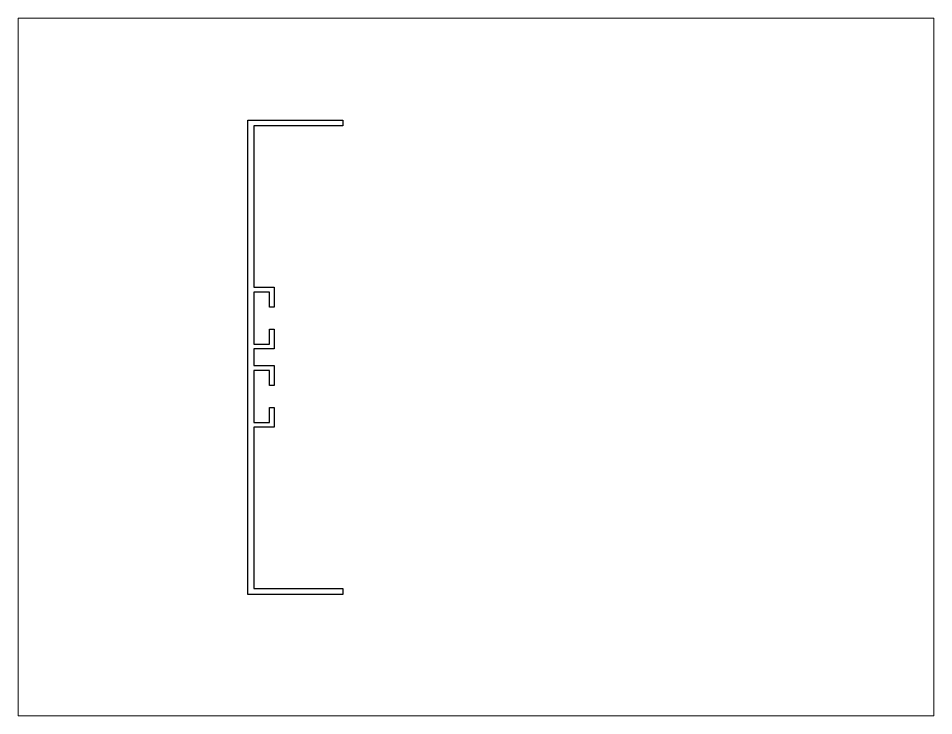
# Paper-space layout 'Layout1' of a CAD drawing. Extents: x 27 to 240, y 20 to 183.
# The model-space entities are those that its viewports show. They can reach past a viewport. Long polylines and large blocks are cut down to what shows.
import ezdxf

# ---------------------------------------------------------------- set-up
doc = ezdxf.new("R2010")
doc.units = 0
doc.header["$LTSCALE"] = 15
doc.layers.get('0').update_dxf_attribs({"linetype": 'CONTINUOUS'})

msp = doc.modelspace()

# ---------------------------------------------------------------- linework, layer by layer
at = {"linetype": 'CONTINUOUS', "ltscale": 0.05}
msp.add_lwpolyline([(96.93, 130.89), (105.43, 130.89), (105.43, 122.49), (103.43, 122.49), (103.43, 128.89), (96.93, 128.89), (96.93, 106.89), (103.43, 106.89), (103.43, 113.29), (105.43, 113.29), (105.43, 104.89), (96.93, 104.89), (96.93, 36.89), (134.43, 36.89), (134.43, 34.39), (94.43, 34.39), (94.43, 234.39), (134.43, 234.39), (134.43, 231.89), (96.93, 231.89), (96.93, 163.89), (105.43, 163.89), (105.43, 155.49), (103.43, 155.49), (103.43, 161.89), (96.93, 161.89), (96.93, 139.89), (103.43, 139.89), (103.43, 146.29), (105.43, 146.29), (105.43, 137.89), (96.93, 137.89)], close=True, dxfattribs=at)

psp = doc.layouts.get("Layout1")

# ---------------------------------------------------------------- viewports
at = {"layer": '0', "color": 0, "linetype": 'BYBLOCK', "ltscale": 0.05}
psp.add_viewport(center=(133.35, 101.6), size=(213.36, 162.56), view_center_point=(190.51, 130.3), view_height=293.8955, dxfattribs=at)

doc.saveas('drawing.dxf')
